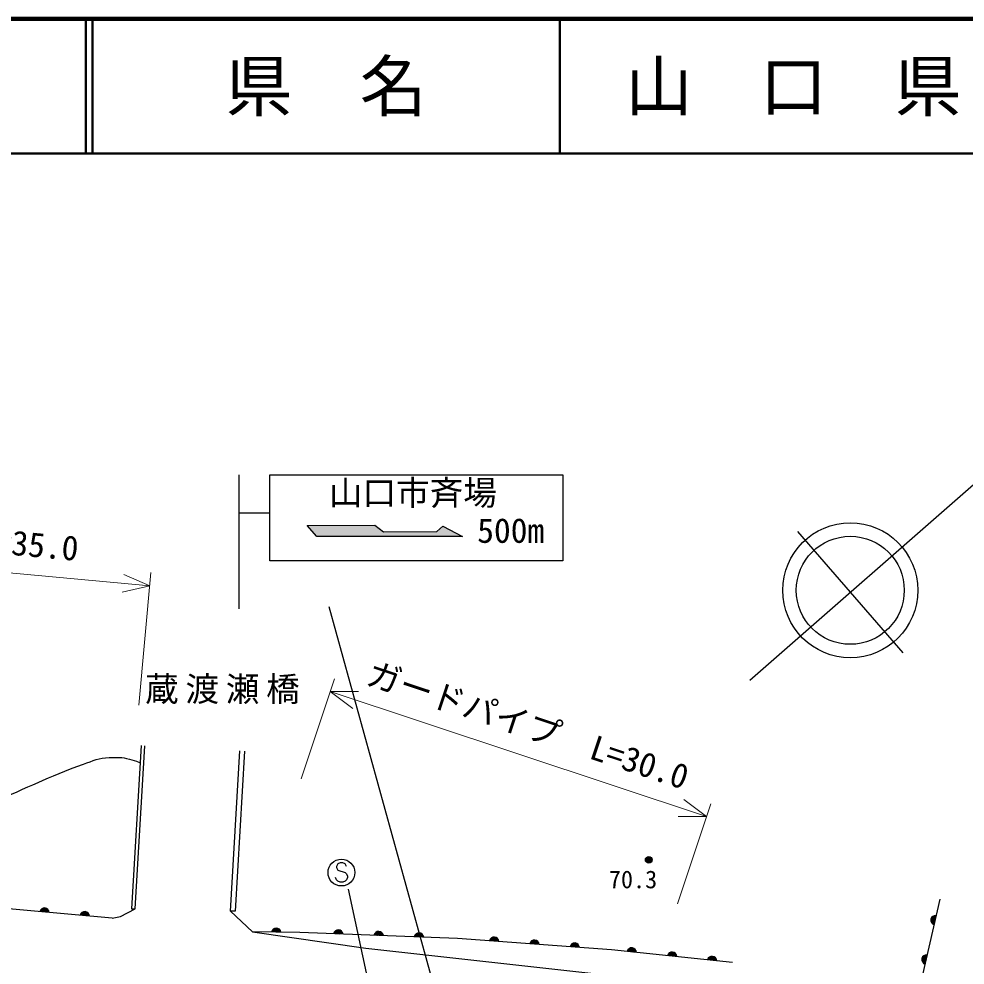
# Model space of a CAD drawing. Units: millimetres, scale not verified. Extents: x 40000 to 680000, y 20000 to 380000.
# Drawn here: x 292781 to 363138, y 309680 to 380000 of the extents above; entities that cross this region are included whole.
import ezdxf
from ezdxf.enums import TextEntityAlignment as Align

# ---------------------------------------------------------------- set-up
doc = ezdxf.new("R2010")
doc.units = ezdxf.units.MM
doc.header["$LTSCALE"] = 1000
for name, color, linetype, lineweight in [('M-BGD', 7, 'Continuous', 25), ('M-BMK-HTXT', 7, 'Continuous', 13), ('M-STR-HTXT', 7, 'Continuous', 13), ('M-STR-STRC', 7, 'Continuous', 25), ('M-TTL', 2, 'Continuous', 140), ('M-TTL-LINE', 7, 'Continuous', 50)]:
    doc.layers.add(name, color=color, linetype=linetype, lineweight=lineweight)
doc.layers.add('M-TTL-TXT', color=7, linetype='Continuous')
doc.styles.add('ＭＳ ゴシック', font='')
doc.styles.get('ＭＳ ゴシック').set_extended_font_data('MS Gothic')

msp = doc.modelspace()

# ---------------------------------------------------------------- hatches: boundary and pattern name
at = {"layer": 'M-STR-STRC'}
msp.add_hatch(color=256, dxfattribs=at).paths.add_polyline_path([(319241, 342383), (319899, 341887), (323848, 341913), (324299, 342297), (325766, 341539), (314931, 341524), (314213, 342353)])

# ---------------------------------------------------------------- linework, layer by layer
at = {"layer": 'M-BGD'}
for p, q in [((347133, 330849), (365938, 347322)), ((350675, 341901), (358521, 332889)), ((308517, 313694), (309197, 325599))]:
    msp.add_line(p, q, dxfattribs=at)
for points in [[(299706, 313175), (277715, 315138), (266260, 316474), (251622, 317803), (221061, 320386), (201569, 321997), (185709, 323010), (161634, 324200), (158010, 324450), (141948, 324910), (128828, 325337), (120497, 325998), (64099, 330022)], [(301873, 325989), (301144, 313867), (301424, 313850), (302153, 325973)], [(309549, 325579), (308869, 313674), (308517, 313694)], [(361249, 314576), (357862, 299775), (357362, 298942), (356429, 298392)], [(299706, 313175), (300341, 313295), (301424, 313850)], [(308517, 313694), (310155, 312161), (318567, 310942), (337551, 308842), (349605, 302633), (356429, 298392)], [(345849, 309871), (336848, 310820), (325390, 311666), (313676, 312099), (310155, 312161)]]:
    msp.add_lwpolyline(points, dxfattribs=at)
for centre, radius in [((354603, 337535), 5016), ((354603, 337535), 4013), ((339613, 317503), 250), ((339613, 317503), 204), ((339613, 317503), 159), ((339613, 317503), 114), ((339613, 317503), 68.2), ((339613, 317503), 22.7)]:
    msp.add_circle(centre, radius, dxfattribs=at)
for centre, radius, start, end in [((294682, 313569), 354, 3.69531, 166.10049), ((294682, 313569), 283, 5.91935, 163.87645), ((294682, 313569), 212, 9.66567, 160.13012), ((294682, 313569), 142, 17.3774, 152.41839), ((294682, 313569), 100, 27.69507, 142.10073), ((297670, 313302), 354, 3.69531, 166.10049), ((297670, 313302), 283, 5.91935, 163.87645), ((297670, 313302), 212, 9.66567, 160.13012), ((297670, 313302), 142, 17.3774, 152.41839), ((297670, 313302), 100, 27.69507, 142.10073), ((360947, 313012), 354, 85.90884, 248.31401), ((360947, 313012), 283, 88.13287, 246.08998), ((360947, 313012), 212, 91.8792, 242.34365), ((360947, 313012), 142, 99.59093, 234.63192), ((360947, 313012), 100, 109.90859, 224.31426), ((311914, 312076), 354, 7.78539, 170.19057), ((311914, 312076), 283, 10.00943, 167.96653), ((311914, 312076), 212, 13.75575, 164.2202), ((311914, 312076), 142, 21.46748, 156.50847), ((311914, 312076), 100, 31.78515, 146.19081), ((316533, 311939), 354, 6.67933, 169.08451), ((316533, 311939), 283, 8.90337, 166.86047), ((316533, 311939), 212, 12.64969, 163.11414), ((316533, 311939), 142, 20.36142, 155.40241), ((316533, 311939), 100, 30.67909, 145.08475), ((319531, 311828), 354, 6.67933, 169.08451), ((319531, 311828), 283, 8.90337, 166.86047), ((319531, 311828), 212, 12.64969, 163.11414), ((319531, 311828), 142, 20.36142, 155.40241), ((319531, 311828), 100, 30.67909, 145.08475), ((322529, 311717), 354, 6.67933, 169.08451), ((322529, 311717), 283, 8.90337, 166.86047), ((322529, 311717), 212, 12.64969, 163.11414), ((322529, 311717), 142, 20.36142, 155.40241), ((322529, 311717), 100, 30.67909, 145.08475), ((328123, 311410), 354, 4.57636, 166.98154), ((328123, 311410), 283, 6.8004, 164.7575), ((328123, 311410), 212, 10.54673, 161.01118), ((328123, 311410), 142, 18.25846, 153.29945), ((328123, 311410), 100, 28.57612, 142.98178), ((331115, 311189), 354, 4.57636, 166.98154), ((331115, 311189), 283, 6.8004, 164.7575), ((331115, 311189), 212, 10.54673, 161.01118), ((331115, 311189), 142, 18.25846, 153.29945), ((331115, 311189), 100, 28.57612, 142.98178), ((334107, 310968), 354, 4.57636, 166.98154), ((334107, 310968), 283, 6.8004, 164.7575), ((334107, 310968), 212, 10.54673, 161.01118), ((334107, 310968), 142, 18.25846, 153.29945), ((334107, 310968), 100, 28.57612, 142.98178), ((338360, 310606), 354, 2.77759, 165.18277), ((338360, 310606), 283, 5.00163, 162.95873), ((338360, 310606), 212, 8.74796, 159.2124), ((338360, 310606), 142, 16.45969, 151.50067), ((338360, 310606), 100, 26.77735, 141.18301), ((341343, 310292), 354, 2.77759, 165.18277), ((341343, 310292), 283, 5.00163, 162.95873), ((341343, 310292), 212, 8.74796, 159.2124), ((341343, 310292), 142, 16.45969, 151.50067), ((341343, 310292), 100, 26.77735, 141.18301), ((344326, 309977), 354, 2.77759, 165.18277), ((360278, 310088), 354, 85.90884, 248.31401), ((360278, 310088), 283, 88.13287, 246.08998), ((360278, 310088), 212, 91.8792, 242.34365), ((344326, 309977), 283, 5.00163, 162.95873), ((344326, 309977), 212, 8.74796, 159.2124), ((344326, 309977), 142, 16.45969, 151.50067), ((344326, 309977), 100, 26.77735, 141.18301), ((360278, 310088), 142, 99.59093, 234.63192), ((360278, 310088), 100, 109.90859, 224.31426)]:
    msp.add_arc(centre, radius, start, end, dxfattribs=at)
msp.add_open_spline([(216242, 323182), (216746, 323839), (216930, 324131), (217539, 324539), (217970, 324828), (218237, 324961), (218726, 325133), (219302, 325336), (219647, 325391), (220252, 325474), (221223, 325605), (221774, 325639), (222754, 325645), (223947, 325651), (224622, 325662), (225807, 325520), (227045, 325371), (227702, 325035), (228944, 324928), (230265, 324815), (231013, 325037), (232336, 324973), (233568, 324913), (234254, 324812), (235474, 324636), (236545, 324481), (237109, 324163), (238188, 324086), (241690, 323835), (243669, 324245), (247177, 324092), (248307, 324043), (248934, 323932), (250056, 323794), (250871, 323693), (251328, 323635), (252138, 323502), (253734, 323238), (254607, 322963), (256209, 322741), (259206, 322326), (260906, 322253), (263926, 322068), (265793, 321953), (266844, 321976), (268711, 321869), (270431, 321770), (271390, 321641), (273110, 321569), (274507, 321510), (275291, 321510), (276689, 321483), (280431, 321410), (282528, 321350), (286271, 321319), (287325, 321311), (287916, 321269), (288969, 321320), (289443, 321343), (289714, 321374), (290169, 321509), (290452, 321593), (290596, 321684), (290869, 321798), (293490, 322891), (294900, 323655), (297576, 324608), (298305, 324868), (298719, 325094), (299492, 325108), (300080, 325119), (300423, 325138), (300992, 324992), (301291, 324915), (301412, 324881), (301742, 324742)], degree=3, knots=[0, 0, 0, 0, 1, 1, 1, 2, 2, 2, 3, 3, 3, 4, 4, 4, 5, 5, 5, 6, 6, 6, 7, 7, 7, 8, 8, 8, 9, 9, 9, 10, 10, 10, 11, 11, 11, 12, 12, 12, 13, 13, 13, 14, 14, 14, 15, 15, 15, 16, 16, 16, 17, 17, 17, 18, 18, 18, 19, 19, 19, 20, 20, 20, 21, 21, 21, 22, 22, 22, 23, 23, 23, 24, 24, 24, 25, 25, 25, 25], dxfattribs=at)
at = {"layer": 'M-STR-HTXT'}
for p, q in [((267864, 341039), (302507, 337871)), ((302507, 337871), (300577, 338717)), ((301695, 328990), (302599, 338867)), ((302507, 337871), (300455, 337389)), ((313767, 323531), (316237, 330965)), ((315921, 330016), (318030, 330018)), ((315921, 330016), (343910, 320718)), ((315921, 330016), (317609, 328753)), ((341755, 314232), (344225, 321667)), ((343910, 320718), (342222, 321981)), ((343910, 320718), (341802, 320716))]:
    msp.add_line(p, q, dxfattribs=at)
at = {"layer": 'M-STR-STRC'}
for p, q in [((309164, 336148), (309164, 346121)), ((309164, 343303), (311438, 343303)), ((324198, 306112), (315847, 336297)), ((316493, 317194), (316402, 317012)), ((316402, 317012), (316402, 316921)), ((316402, 316921), (316493, 316739)), ((316675, 317284), (316493, 317194)), ((316493, 316739), (317038, 316557)), ((316856, 317284), (316675, 317284)), ((317038, 317194), (316856, 317284)), ((317129, 317012), (317038, 317194)), ((316402, 316012), (316311, 316194)), ((316493, 315921), (316402, 316012)), ((316675, 315830), (316493, 315921)), ((317038, 315921), (316856, 315830)), ((317038, 316557), (317129, 316466)), ((317129, 316012), (317038, 315921)), ((317129, 316466), (317220, 316284)), ((317220, 316194), (317129, 316012)), ((317220, 316284), (317220, 316194)), ((316856, 315830), (316675, 315830)), ((317253, 315320), (319586, 304622))]:
    msp.add_line(p, q, dxfattribs=at)
for points in [[(333217, 339724), (311438, 339724), (311438, 346114), (333217, 346114)], [(319241, 342383), (319899, 341887), (323848, 341913), (324299, 342297), (325766, 341539), (314931, 341524), (314213, 342353)]]:
    msp.add_lwpolyline(points, close=True, dxfattribs=at)
msp.add_circle((316765, 316557), 1000, dxfattribs=at)
at = {"layer": 'M-TTL'}
msp.add_line((680000, 380000), (40000, 380000), dxfattribs=at)
at = {"layer": 'M-TTL-LINE'}
for p, q in [((297750, 380000), (297750, 370000)), ((298250, 380000), (298250, 370000)), ((333000, 380000), (333000, 370000)), ((40000, 370000), (680000, 370000))]:
    msp.add_line(p, q, dxfattribs=at)

# ---------------------------------------------------------------- texts
at = {"layer": 'M-BGD', "style": 'ＭＳ ゴシック'}
msp.add_text('70.3', height=1320, dxfattribs=at).set_placement((336651, 314991), align=Align.BOTTOM_LEFT)
at = {"layer": 'M-BMK-HTXT', "insert": (308162, 330094), "char_height": 1833, "attachment_point": 5, "style": 'ＭＳ ゴシック'}
msp.add_mtext('\\T1.2;蔵渡瀬橋', dxfattribs=at)
at = {"layer": 'M-STR-HTXT', "style": 'ＭＳ ゴシック'}
for s, rotation, p in [('ガードレール L=35.0', 354.775, (285259, 340252)), ('ガードパイプ  L=30.0', 341.623, (330168, 326126))]:
    msp.add_text(s, height=1833, rotation=rotation, dxfattribs=at).set_placement(p, align=Align.BOTTOM_CENTER)
at = {"layer": 'M-STR-STRC', "style": 'ＭＳ ゴシック'}
for s, p in [('山口市斉場', (322076, 343316)), ('500m', (329351, 340512))]:
    msp.add_text(s, height=1833, dxfattribs=at).set_placement(p, align=Align.BOTTOM_CENTER)
at = {"layer": 'M-TTL-TXT', "style": 'ＭＳ ゴシック'}
for s, p in [('県\u3000名', (315625, 375000)), ('山\u3000口\u3000県', (350375, 375000))]:
    msp.add_text(s, height=3666, dxfattribs=at).set_placement(p, align=Align.MIDDLE_CENTER)

doc.saveas('drawing.dxf')
